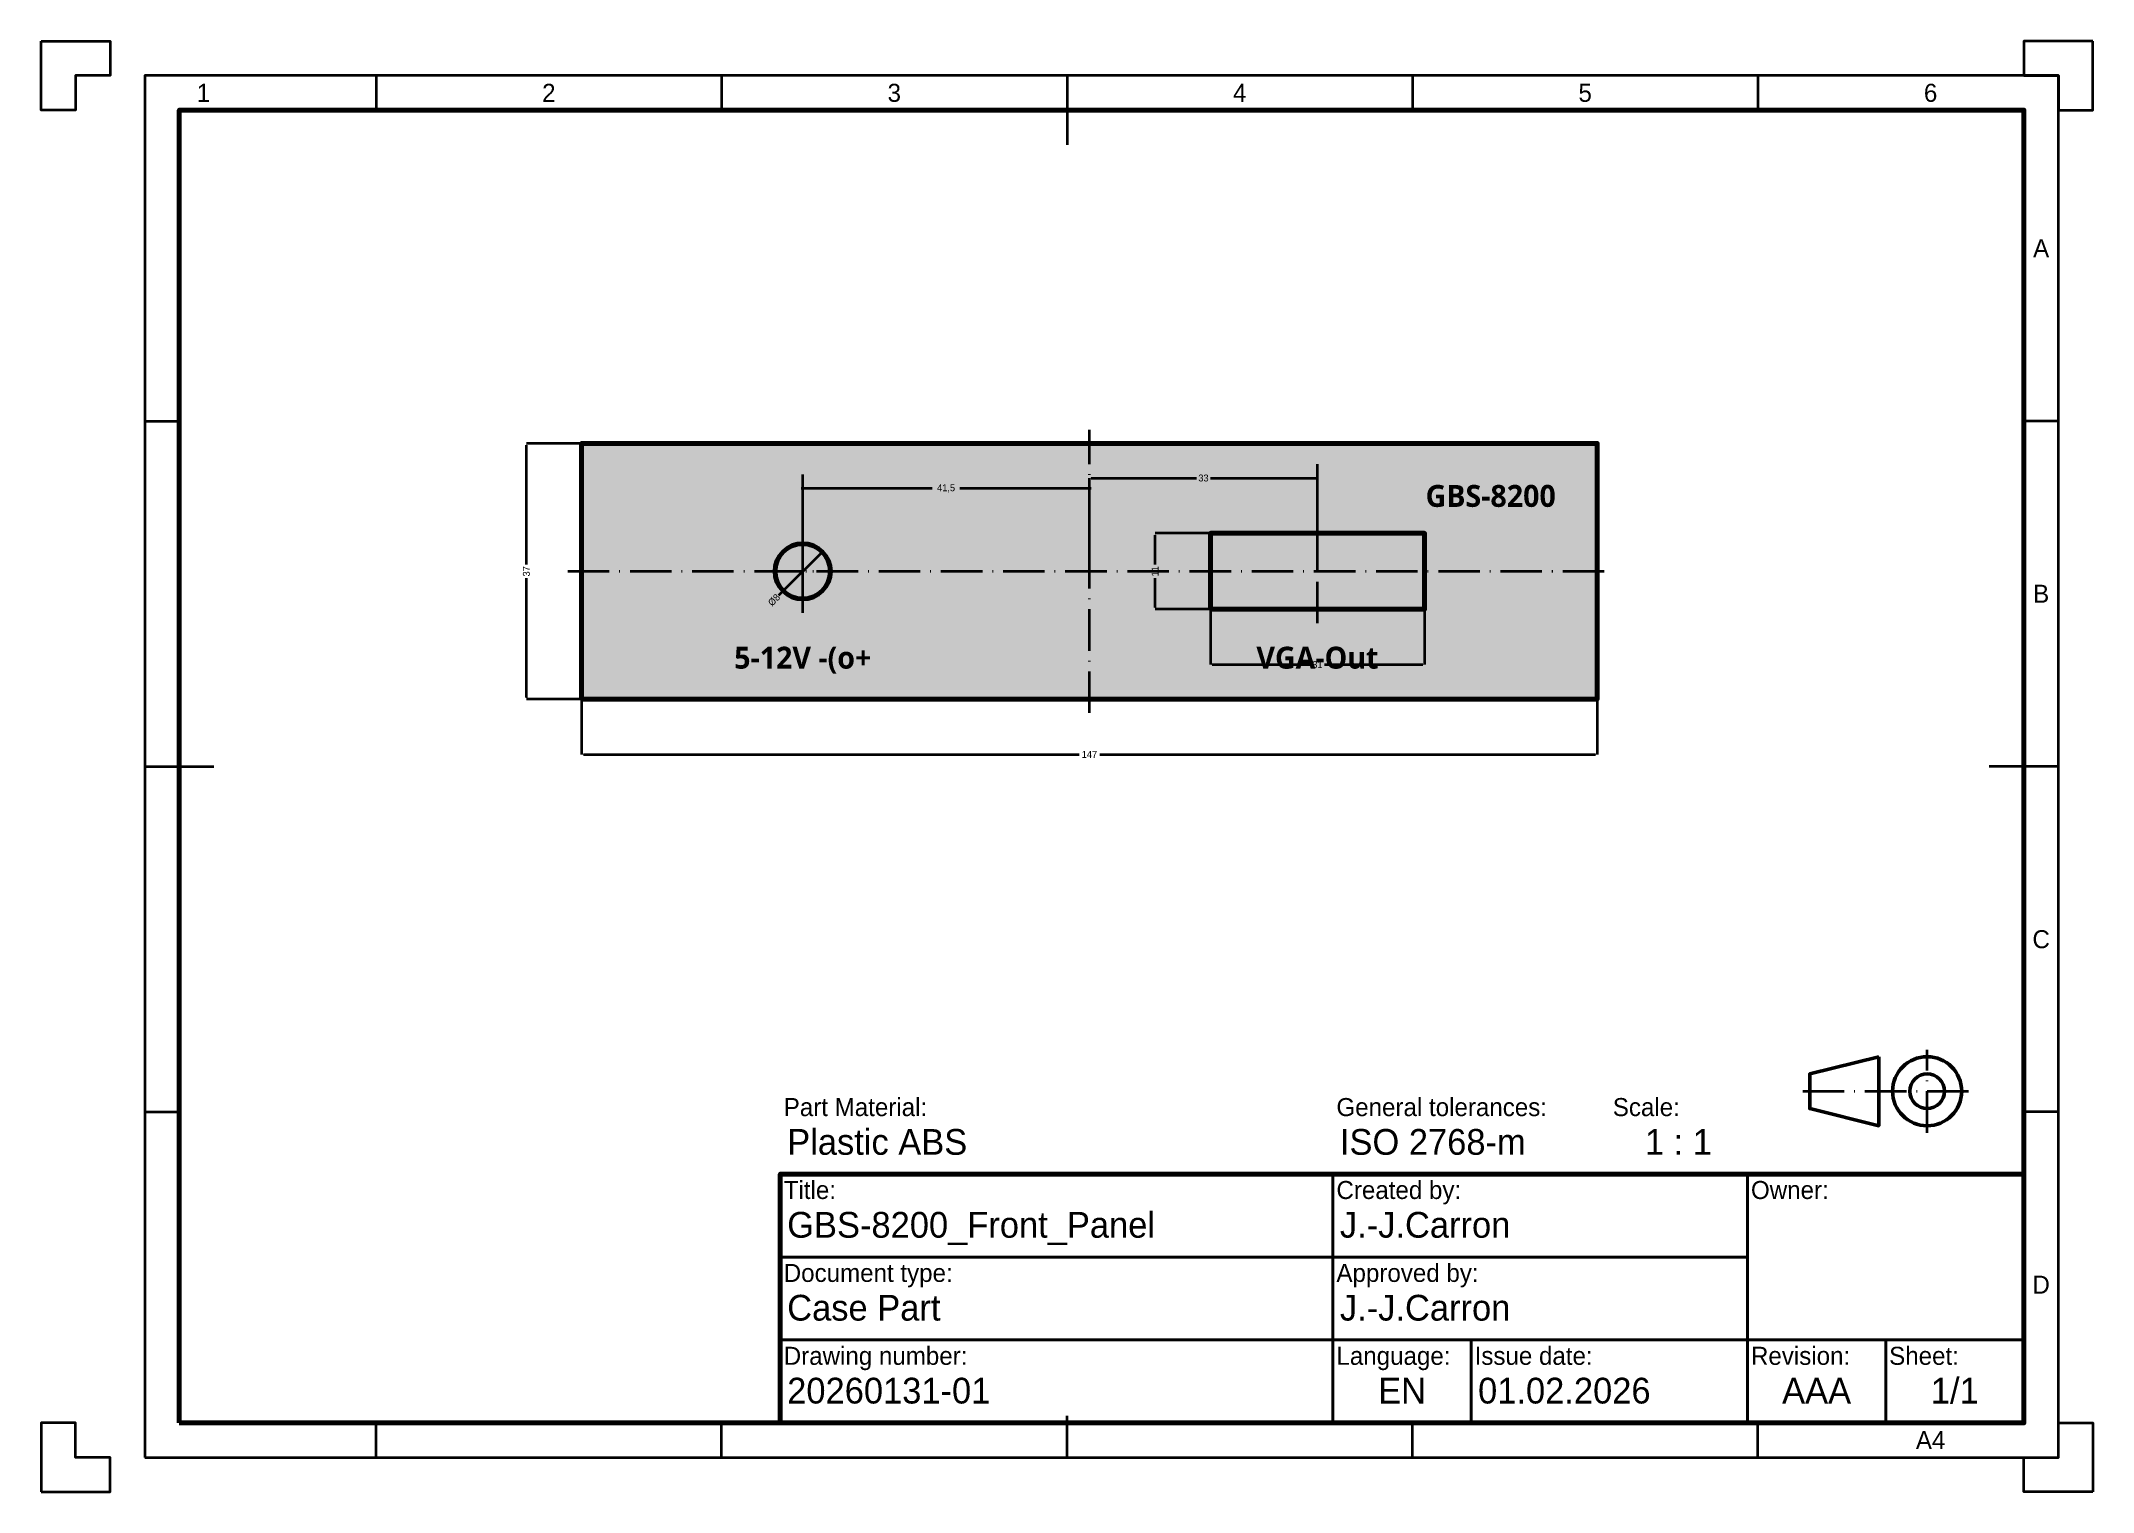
# Model space of a CAD drawing. Header units: millimetres. Extents: x 0 to 297, y 0 to 210.
import ezdxf
from ezdxf.enums import TextEntityAlignment as Align

# ---------------------------------------------------------------- set-up
doc = ezdxf.new("R2010")
doc.units = ezdxf.units.MM
doc.linetypes.add('DASHDOT', pattern=[15, 6, -1.45, 0.1, -1.45, 6])
doc.layers.get('0').update_dxf_attribs({"true_color": 0xffffff})
doc.layers.get('Defpoints').update_dxf_attribs({"true_color": 0xffffff})
for name, color, linetype, lineweight, true_color in [('1.Outline', 7, 'Continuous', 50, 0xffffff), ('3.Center', 7, 'Continuous', 35, 0xffffff), ('9.Text', 7, 'Continuous', 25, 0xffffff), ('AXES', 7, 'DASHDOT', 35, 0xffffff), ('BACKGROUND', 7, 'Continuous', 0, 0xa0a0a4), ('Border.Thick', 7, 'Continuous', 70, 0xffffff), ('Border.Thin', 7, 'Continuous', 35, 0xffffff), ('Title', 7, 'Continuous', 25, 0xffffff), ('TitleBlock.Inner', 7, 'Continuous', 35, 0xffffff), ('TitleBlock.Outer', 7, 'Continuous', 70, 0xffffff)]:
    doc.layers.add(name, color=color, linetype=linetype, lineweight=lineweight, true_color=true_color)
for name, color, linetype, lineweight in [('CUTOUTS', 7, 'Continuous', 70), ('DIMENSIONS', 7, 'Continuous', 35), ('OUTLINE', 7, 'Continuous', 70), ('TEXT', 7, 'Continuous', 35)]:
    doc.layers.add(name, color=color, linetype=linetype, lineweight=lineweight)
doc.styles.add('LABEL', font='Segoe UI Semibold.ttf')
doc.styles.get("Standard").update_dxf_attribs({"font": ''})
doc.styles.add('textstyle0', font='')
doc.styles.add('textstyle1', font='')
doc.styles.add('textstyle10', font='')
doc.styles.add('textstyle11', font='')
doc.styles.add('textstyle12', font='')
doc.styles.add('textstyle13', font='')
doc.styles.add('textstyle14', font='')
doc.styles.add('textstyle15', font='')
doc.styles.add('textstyle16', font='')
doc.styles.add('textstyle17', font='')
doc.styles.add('textstyle18', font='')
doc.styles.add('textstyle19', font='')
doc.styles.add('textstyle2', font='')
doc.styles.add('textstyle20', font='')
doc.styles.add('textstyle21', font='')
doc.styles.add('textstyle22', font='')
doc.styles.add('textstyle23', font='')
doc.styles.add('textstyle24', font='')
doc.styles.add('textstyle25', font='')
doc.styles.add('textstyle29', font='')
doc.styles.add('textstyle3', font='')
doc.styles.add('textstyle30', font='')
doc.styles.add('textstyle31', font='')
doc.styles.add('textstyle32', font='')
doc.styles.add('textstyle34', font='')
doc.styles.add('textstyle35', font='')
doc.styles.add('textstyle36', font='')
doc.styles.add('textstyle37', font='')
doc.styles.add('textstyle38', font='')
doc.styles.add('textstyle39', font='')
doc.styles.add('textstyle4', font='')
doc.styles.add('textstyle5', font='')
doc.styles.add('textstyle6', font='')
doc.styles.add('textstyle7', font='')
doc.styles.add('textstyle8', font='')
doc.styles.add('textstyle9', font='')
doc.styles.get('Standard').set_extended_font_data('txt')
doc.styles.get('textstyle0').set_extended_font_data('osifont')
doc.styles.get('textstyle1').set_extended_font_data('osifont')
doc.styles.get('textstyle10').set_extended_font_data('osifont')
doc.styles.get('textstyle11').set_extended_font_data('osifont')
doc.styles.get('textstyle12').set_extended_font_data('osifont')
doc.styles.get('textstyle13').set_extended_font_data('osifont')
doc.styles.get('textstyle14').set_extended_font_data('osifont')
doc.styles.get('textstyle15').set_extended_font_data('osifont')
doc.styles.get('textstyle16').set_extended_font_data('osifont')
doc.styles.get('textstyle17').set_extended_font_data('osifont')
doc.styles.get('textstyle18').set_extended_font_data('osifont')
doc.styles.get('textstyle19').set_extended_font_data('osifont')
doc.styles.get('textstyle2').set_extended_font_data('osifont')
doc.styles.get('textstyle20').set_extended_font_data('osifont')
doc.styles.get('textstyle21').set_extended_font_data('osifont')
doc.styles.get('textstyle22').set_extended_font_data('osifont')
doc.styles.get('textstyle23').set_extended_font_data('osifont')
doc.styles.get('textstyle24').set_extended_font_data('osifont')
doc.styles.get('textstyle25').set_extended_font_data('osifont')
doc.styles.get('textstyle29').set_extended_font_data('osifont')
doc.styles.get('textstyle3').set_extended_font_data('osifont')
doc.styles.get('textstyle30').set_extended_font_data('osifont')
doc.styles.get('textstyle31').set_extended_font_data('osifont')
doc.styles.get('textstyle32').set_extended_font_data('osifont')
doc.styles.get('textstyle34').set_extended_font_data('osifont')
doc.styles.get('textstyle35').set_extended_font_data('osifont')
doc.styles.get('textstyle36').set_extended_font_data('osifont')
doc.styles.get('textstyle37').set_extended_font_data('osifont')
doc.styles.get('textstyle38').set_extended_font_data('osifont')
doc.styles.get('textstyle39').set_extended_font_data('osifont')
doc.styles.get('textstyle4').set_extended_font_data('osifont')
doc.styles.get('textstyle5').set_extended_font_data('osifont')
doc.styles.get('textstyle6').set_extended_font_data('osifont')
doc.styles.get('textstyle7').set_extended_font_data('osifont')
doc.styles.get('textstyle8').set_extended_font_data('osifont')
doc.styles.get('textstyle9').set_extended_font_data('osifont')
doc.dimstyles.new('ISO-25', dxfattribs={"dimtxt": 2.5, "dimasz": 2.5, "dimexe": 1.25, "dimexo": 0.625, "dimtad": 1, "dimcen": 2.5, "dimazin": 3, "dimtfac": 1, "dimtmove": 0, "dimatfit": 3, "dimlwd": 35, "dimlwe": 35})

# ---------------------------------------------------------------- blocks, each defined once
blk = doc.blocks.new('_CLOSEDFILLED')
at = {"color": 0, "linetype": 'BYBLOCK'}
blk.add_solid([(-1, 0.2), (0, 0), (-1, -0.2)], dxfattribs=at)
blk = doc.blocks.new('*D1')
at = {"lineweight": 35}
for p, q in [((78.25, 114.75), (78.25, 106.75)), ((225.25, 114.75), (225.25, 106.75)), ((78.5, 106.75), (150.25, 106.75)), ((153.25, 106.75), (225, 106.75))]:
    blk.add_line(p, q, dxfattribs=at)
at = {"layer": 'Defpoints'}
for p in [(78.25, 114.75), (225.25, 114.75), (78.25, 106.75)]:
    blk.add_point(p, dxfattribs=at)
at = {"layer": 'DIMENSIONS', "xscale": 0.25, "yscale": 0.25, "rotation": 180}
blk.add_blockref('_CLOSEDFILLED', (78.25, 106.75), dxfattribs=at)
at = {"layer": 'DIMENSIONS', "xscale": 0.25, "yscale": 0.25}
blk.add_blockref('_CLOSEDFILLED', (225.25, 106.75), dxfattribs=at)
at = {"layer": 'DIMENSIONS', "insert": (151.75, 106.75), "char_height": 1, "attachment_point": 5}
blk.add_mtext('147', dxfattribs=at)
blk = doc.blocks.new('*D2')
at = {"lineweight": 35}
for p, q in [((78.25, 151.75), (70.25, 151.75)), ((70.25, 134.25), (70.25, 151.5)), ((70.25, 115), (70.25, 132.25)), ((78.25, 114.75), (70.25, 114.75))]:
    blk.add_line(p, q, dxfattribs=at)
at = {"layer": 'Defpoints'}
for p in [(78.25, 151.75), (70.25, 114.75), (78.25, 114.75)]:
    blk.add_point(p, dxfattribs=at)
at = {"layer": 'DIMENSIONS', "xscale": 0.25, "yscale": 0.25}
for p, rotation in [((70.25, 151.75), 90), ((70.25, 114.75), -90.00000000000001)]:
    blk.add_blockref('_CLOSEDFILLED', p, dxfattribs=dict(at, rotation=rotation))
at = {"layer": 'DIMENSIONS', "insert": (70.25, 133.25), "char_height": 1, "attachment_point": 5, "rotation": 90}
blk.add_mtext('37', dxfattribs=at)
blk = doc.blocks.new('*D3')
at = {"lineweight": 35}
for p, q in [((107.24, 130.24), (112.9, 135.9)), ((106.8, 129.8), (107.24, 130.24))]:
    blk.add_line(p, q, dxfattribs=at)
at = {"layer": 'Defpoints'}
for p in [(110.25, 133.25), (107.42, 130.42)]:
    blk.add_point(p, dxfattribs=at)
at = {"layer": 'DIMENSIONS', "xscale": 0.25, "yscale": 0.25, "rotation": 44.99999999999997}
for p in [(113.08, 136.08), (107.42, 130.42)]:
    blk.add_blockref('_CLOSEDFILLED', p, dxfattribs=at)
at = {"layer": 'DIMENSIONS', "insert": (106.1, 129.1), "char_height": 1, "attachment_point": 5, "rotation": 45}
blk.add_mtext('%%c8', dxfattribs=at)
blk = doc.blocks.new('*D4')
at = {"lineweight": 35}
for p, q in [((169.25, 127.75), (169.25, 119.75)), ((200.25, 127.75), (200.25, 119.75)), ((169.5, 119.75), (183.75, 119.75)), ((185.75, 119.75), (200, 119.75))]:
    blk.add_line(p, q, dxfattribs=at)
at = {"layer": 'Defpoints'}
for p in [(169.25, 127.75), (200.25, 127.75), (169.25, 119.75)]:
    blk.add_point(p, dxfattribs=at)
at = {"layer": 'DIMENSIONS', "xscale": 0.25, "yscale": 0.25, "rotation": 180}
blk.add_blockref('_CLOSEDFILLED', (169.25, 119.75), dxfattribs=at)
at = {"layer": 'DIMENSIONS', "xscale": 0.25, "yscale": 0.25}
blk.add_blockref('_CLOSEDFILLED', (200.25, 119.75), dxfattribs=at)
at = {"layer": 'DIMENSIONS', "insert": (184.75, 119.75), "char_height": 1, "attachment_point": 5}
blk.add_mtext('31', dxfattribs=at)
blk = doc.blocks.new('*D5')
at = {"lineweight": 35}
for p, q in [((169.25, 138.75), (161.25, 138.75)), ((161.25, 134.25), (161.25, 138.5)), ((161.25, 128), (161.25, 132.25)), ((169.25, 127.75), (161.25, 127.75))]:
    blk.add_line(p, q, dxfattribs=at)
at = {"layer": 'Defpoints'}
for p in [(169.25, 138.75), (161.25, 127.75), (169.25, 127.75)]:
    blk.add_point(p, dxfattribs=at)
at = {"layer": 'DIMENSIONS', "xscale": 0.25, "yscale": 0.25}
for p, rotation in [((161.25, 138.75), 90), ((161.25, 127.75), -90.00000000000001)]:
    blk.add_blockref('_CLOSEDFILLED', p, dxfattribs=dict(at, rotation=rotation))
at = {"layer": 'DIMENSIONS', "insert": (161.25, 133.25), "char_height": 1, "attachment_point": 5, "rotation": 90}
blk.add_mtext('11', dxfattribs=at)
blk = doc.blocks.new('*D6')
at = {"lineweight": 35}
for p, q in [((129, 145.25), (110, 145.25)), ((110.25, 133.25), (110.25, 145.25)), ((152, 145.25), (133, 145.25)), ((151.75, 133.25), (151.75, 145.25))]:
    blk.add_line(p, q, dxfattribs=at)
at = {"layer": 'Defpoints'}
for p in [(151.75, 145.25), (110.25, 133.25), (151.75, 133.25)]:
    blk.add_point(p, dxfattribs=at)
at = {"layer": 'DIMENSIONS', "xscale": 0.25, "yscale": 0.25}
blk.add_blockref('_CLOSEDFILLED', (110.25, 145.25), dxfattribs=at)
at = {"layer": 'DIMENSIONS', "xscale": 0.25, "yscale": 0.25, "rotation": 180}
blk.add_blockref('_CLOSEDFILLED', (151.75, 145.25), dxfattribs=at)
at = {"layer": 'DIMENSIONS', "insert": (131, 145.25), "char_height": 1, "attachment_point": 5}
blk.add_mtext('41,5', dxfattribs=at)
blk = doc.blocks.new('*D7')
at = {"lineweight": 35}
for p, q in [((151.75, 133.25), (151.75, 146.75)), ((152, 146.75), (167.25, 146.75)), ((169.25, 146.75), (184.5, 146.75)), ((184.75, 133.25), (184.75, 146.75))]:
    blk.add_line(p, q, dxfattribs=at)
at = {"layer": 'Defpoints'}
for p in [(151.75, 146.75), (151.75, 133.25), (184.75, 133.25)]:
    blk.add_point(p, dxfattribs=at)
at = {"layer": 'DIMENSIONS', "xscale": 0.25, "yscale": 0.25, "rotation": 180}
blk.add_blockref('_CLOSEDFILLED', (151.75, 146.75), dxfattribs=at)
at = {"layer": 'DIMENSIONS', "xscale": 0.25, "yscale": 0.25}
blk.add_blockref('_CLOSEDFILLED', (184.75, 146.75), dxfattribs=at)
at = {"layer": 'DIMENSIONS', "insert": (168.25, 146.75), "char_height": 1, "attachment_point": 5}
blk.add_mtext('33', dxfattribs=at)

msp = doc.modelspace()

# ---------------------------------------------------------------- hatches: boundary and pattern name
at = {"layer": 'BACKGROUND'}
h = msp.add_hatch(color=256, dxfattribs=at)
h.dxf.hatch_style = 1
h.paths.add_polyline_path([(78.25, 114.75), (225.25, 114.75), (225.25, 151.75), (78.25, 151.75), (78.25, 114.75)])

# ---------------------------------------------------------------- linework, layer by layer
at = {"layer": '1.Outline'}
msp.add_lwpolyline([(266, 63), (256, 60.5), (256, 55.5), (266, 53), (266, 63)], dxfattribs=at)
for radius in [5, 2.5]:
    msp.add_circle((273, 58), radius, dxfattribs=at)
at = {"layer": '3.Center'}
for points in [[(148.5, 205), (148.5, 195)], [(15, 105), (25, 105)], [(292, 105), (282, 105)], [(148.5, 5), (148.5, 11)]]:
    msp.add_lwpolyline(points, dxfattribs=at)
at = {"layer": 'AXES', "linetype": 'DASHDOT'}
for p, q in [((151.75, 112.75), (151.75, 153.75)), ((184.75, 125.75), (184.75, 148.75)), ((110.25, 127.25), (110.25, 147.25)), ((76.25, 133.25), (227.25, 133.25)), ((104.25, 133.25), (116.25, 133.25))]:
    msp.add_line(p, q, dxfattribs=at)
at = {"layer": 'AXES'}
for points in [[(273, 52), (273, 64)], [(255, 58), (279, 58)]]:
    msp.add_lwpolyline(points, dxfattribs=at)
at = {"layer": 'Border.Thick'}
msp.add_lwpolyline([(20, 10), (287, 10), (287, 200), (20, 200), (20, 10)], dxfattribs=at)
at = {"layer": 'Border.Thin'}
for points in [[(0, 210), (10, 210), (10, 205), (5, 205), (5, 200), (0, 200), (0, 210)], [(297, 210), (287, 210), (287, 205), (292, 205), (292, 200), (297, 200), (297, 210)], [(0, 0), (10, 0), (10, 5), (5, 5), (5, 10), (0, 10), (0, 0)], [(297, 0), (287, 0), (287, 5), (292, 5), (292, 10), (297, 10), (297, 0)]]:
    msp.add_lwpolyline(points, close=True, dxfattribs=at)
for points in [[(15, 5), (292, 5), (292, 205), (15, 205), (15, 5)], [(48.5, 205), (48.5, 200)], [(98.5, 205), (98.5, 200)], [(198.5, 205), (198.5, 200)], [(248.5, 205), (248.5, 200)], [(15, 155), (20, 155)], [(292, 155), (287, 155)], [(15, 55), (20, 55)], [(292, 55), (287, 55)], [(48.5, 5), (48.5, 10)], [(98.5, 5), (98.5, 10)], [(198.5, 5), (198.5, 10)], [(248.5, 5), (248.5, 10)]]:
    msp.add_lwpolyline(points, dxfattribs=at)
at = {"layer": 'CUTOUTS'}
msp.add_lwpolyline([(169.25, 127.75), (200.25, 127.75), (200.25, 138.75), (169.25, 138.75), (169.25, 127.75)], dxfattribs=at)
msp.add_circle((110.25, 133.25), 4, dxfattribs=at)
at = {"layer": 'OUTLINE'}
msp.add_lwpolyline([(78.25, 114.75), (225.25, 114.75), (225.25, 151.75), (78.25, 151.75), (78.25, 114.75)], dxfattribs=at)
at = {"layer": 'TitleBlock.Inner'}
for points in [[(107, 34), (187, 34), (187, 46), (107, 46), (107, 34)], [(187, 34), (247, 34), (247, 46), (187, 46), (187, 34)], [(247, 22), (287, 22), (287, 46), (247, 46), (247, 22)], [(107, 22), (187, 22), (187, 34), (107, 34), (107, 22)], [(187, 22), (247, 22), (247, 34), (187, 34), (187, 22)], [(107, 10), (187, 10), (187, 22), (107, 22), (107, 10)], [(187, 10), (207, 10), (207, 22), (187, 22), (187, 10)], [(207, 10), (247, 10), (247, 22), (207, 22), (207, 10)], [(247, 10), (267, 10), (267, 22), (247, 22), (247, 10)], [(267, 10), (287, 10), (287, 22), (267, 22), (267, 10)]]:
    msp.add_lwpolyline(points, dxfattribs=at)
at = {"layer": 'TitleBlock.Outer'}
msp.add_lwpolyline([(107, 10), (287, 10), (287, 46), (107, 46), (107, 10)], dxfattribs=at)

# ---------------------------------------------------------------- texts
at = {"layer": '9.Text'}
for s, height, style, p in [('1', 2.611, 'textstyle7', (23.5, 201.2)), ('2', 2.611, 'textstyle8', (73.5, 201.2)), ('3', 2.611, 'textstyle9', (123.5, 201.2)), ('4', 2.611, 'textstyle10', (173.5, 201.2)), ('5', 2.611, 'textstyle14', (223.5, 201.2)), ('6', 2.611, 'textstyle15', (273.5, 201.2)), ('A', 2.611, 'textstyle16', (289.5, 178.7)), ('B', 2.611, 'textstyle17', (289.5, 128.7)), ('C', 2.611, 'textstyle11', (289.5, 78.7)), ('D', 2.611, 'textstyle12', (289.5, 28.7)), ('A4', 2.6114, 'textstyle13', (273.5, 6.2))]:
    msp.add_text(s, height=height, dxfattribs=dict(at, style=style)).set_placement(p, align=Align.CENTER)
at = {"layer": 'TEXT', "style": 'LABEL'}
msp.add_text('GBS-8200', height=3.175, dxfattribs=at).set_placement((219.25, 145.75), align=Align.TOP_RIGHT)
for s, p in [('5-12V -(o+', (110.25, 120.75)), ('VGA-Out', (184.75, 120.75))]:
    msp.add_text(s, height=3.175, dxfattribs=at).set_placement(p, align=Align.MIDDLE_CENTER)
at = {"layer": 'Title'}
for s, height, style, p in [('Part Material:', 2.61144, 'textstyle32', (107.5, 54.4)), ('General tolerances:', 2.61144, 'textstyle31', (187.5, 54.4)), ('Scale:', 2.6114, 'textstyle30', (227.5, 54.4)), ('Plastic ABS', 3.73062, 'textstyle6', (108, 48.8)), ('ISO 2768-m', 3.7306, 'textstyle5', (188, 48.8)), ('Title:', 2.6114, 'textstyle18', (107.5, 42.4)), ('Created by:', 2.61144, 'textstyle20', (187.5, 42.4)), ('Owner:', 2.6114, 'textstyle34', (247.5, 42.4)), ('GBS-8200_Front_Panel', 3.73062, 'textstyle36', (108, 36.8)), ('J.-J.Carron', 3.73062, 'textstyle38', (188, 36.8)), ('Document type:', 2.61144, 'textstyle21', (107.5, 30.4)), ('Approved by:', 2.61144, 'textstyle19', (187.5, 30.4)), ('Case Part', 3.7306, 'textstyle39', (108, 24.8)), ('J.-J.Carron', 3.73062, 'textstyle37', (188, 24.8)), ('Drawing number:', 2.61144, 'textstyle35', (107.5, 18.4)), ('Language:', 2.6114, 'textstyle25', (187.5, 18.4)), ('Issue date:', 2.61144, 'textstyle23', (207.5, 18.4)), ('Revision:', 2.6114, 'textstyle22', (247.5, 18.4)), ('Sheet:', 2.6114, 'textstyle24', (267.5, 18.4)), ('20260131-01', 3.73062, 'textstyle29', (108, 12.8)), ('01.02.2026', 3.7306, 'textstyle1', (208, 12.8))]:
    msp.add_text(s, height=height, dxfattribs=dict(at, style=style)).set_placement(p)
for s, style, p in [('1 : 1', 'textstyle4', (237, 48.8)), ('EN', 'textstyle3', (197, 12.8)), ('AAA', 'textstyle0', (257, 12.8)), ('1/1', 'textstyle2', (277, 12.8))]:
    msp.add_text(s, height=3.7306, dxfattribs=dict(at, style=style)).set_placement(p, align=Align.CENTER)

# ---------------------------------------------------------------- dimensions: what is measured, and where the dimension line sits
at = {"layer": 'DIMENSIONS'}
for base, p1, p2, picture, middle in [((70.25, 114.75), (78.25, 114.75), (78.25, 151.75), '*D2', (70.25, 133.25)), ((161.25, 127.75), (169.25, 127.75), (169.25, 138.75), '*D5', (161.25, 133.25))]:
    dim = msp.add_linear_dim(base=base, p1=p1, p2=p2, angle=90, dimstyle='ISO-25', dxfattribs=at)
    dim.commit()
    dim.dimension.update_dxf_attribs({"geometry": picture, "text_midpoint": middle})
for base, p1, p2, picture, middle in [((151.75, 145.25), (151.75, 133.25), (110.25, 133.25), '*D6', (131, 145.25)), ((151.75, 146.75), (151.75, 133.25), (184.75, 133.25), '*D7', (168.25, 146.75)), ((169.25, 119.75), (169.25, 127.75), (200.25, 127.75), '*D4', (184.75, 119.75)), ((78.25, 106.75), (78.25, 114.75), (225.25, 114.75), '*D1', (151.75, 106.75))]:
    dim = msp.add_linear_dim(base=base, p1=p1, p2=p2, dimstyle='ISO-25', dxfattribs=at)
    dim.commit()
    dim.dimension.update_dxf_attribs({"geometry": picture, "text_midpoint": middle})
dim = msp.add_diameter_dim_2p(p1=(113.078, 136.078), p2=(107.422, 130.422), dimstyle='ISO-25', dxfattribs=at)
dim.commit()
dim.dimension.update_dxf_attribs({"geometry": '*D3', "text_midpoint": (106.096, 129.096)})

doc.saveas('drawing.dxf')
